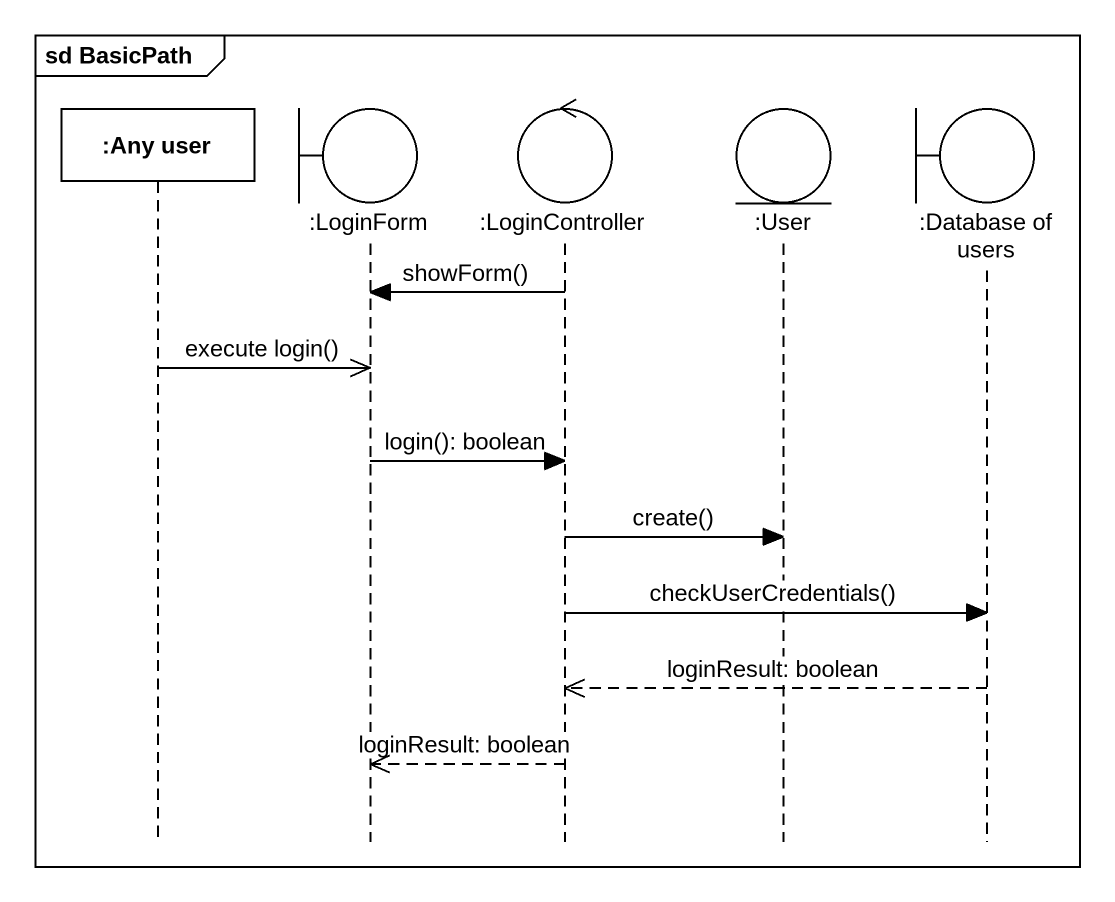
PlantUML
@startuml
mainframe sd BasicPath
hide footbox
participant ":Any user" as Any_user
boundary ":LoginForm" as LoginForm
control ":LoginController" as LoginController
entity ":User" as User
boundary ":Database of users" as Database_of_users

LoginController -> LoginForm : showForm()
Any_user ->> LoginForm : execute login()
LoginForm -> LoginController : login(): boolean
LoginController -> User : create()
LoginController -> Database_of_users : checkUserCredentials()
Database_of_users -->> LoginController : loginResult: boolean
LoginController -->> LoginForm : loginResult: boolean
@enduml
